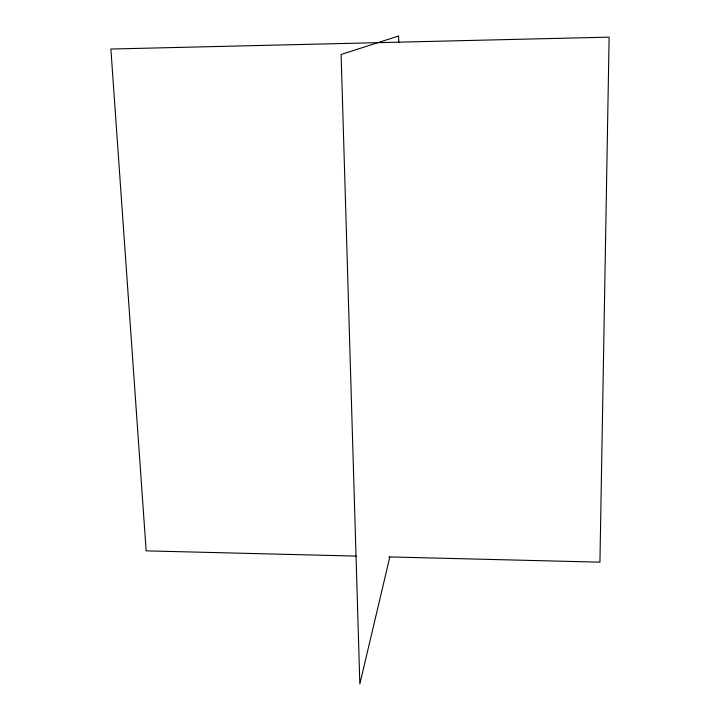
<?xml version="1.0" encoding="UTF-8"?>
<svg xmlns="http://www.w3.org/2000/svg" width="720" height="720" viewBox="0 0 720 720"><rect width="100%" height="100%" fill="white"/><g stroke="black" fill="none" stroke-linecap="round" stroke-linejoin="round"><path stroke-width="1.08" d="M389.79 557.1L359.838 684L341.109 54.477L398.619 36L398.754 42.732M356.202 556.101L146.16 550.863L110.88 49.041L609.12 37.134L599.931 562.167L388.773 556.911"/></g></svg>
